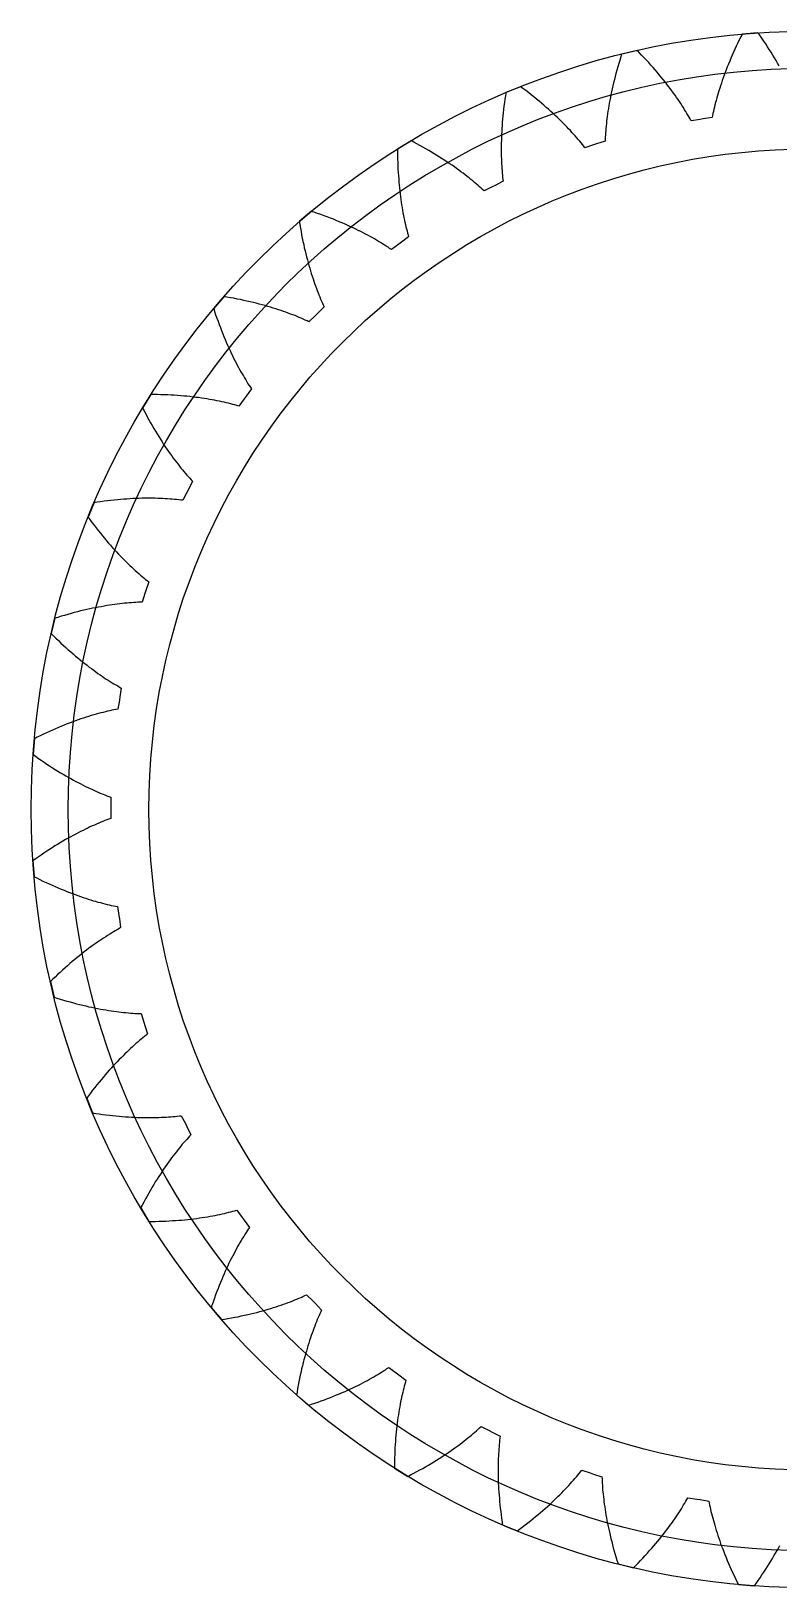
# Model space of a CAD drawing. Extents: x -5.2 to 5.2, y -5.2 to 5.2.
# Drawn here: x -5.25 to -0.21, y -5.25 to 5.25 of the extents above; entities that cross this region are included whole.
import ezdxf

# ---------------------------------------------------------------- set-up
doc = ezdxf.new("R2010")
doc.units = 0
doc.header["$MEASUREMENT"] = 0
doc.layers.add('gear', color=7, linetype='CONTINUOUS')
doc.layers.add('gear_guides', color=5, linetype='CONTINUOUS')

msp = doc.modelspace()

# ---------------------------------------------------------------- linework, layer by layer
at = {"layer": 'gear'}
msp.add_lwpolyline([(-0.203, 5.017), (-0.214, 5.035), (-0.224, 5.053), (-0.235, 5.071), (-0.246, 5.089), (-0.258, 5.108), (-0.27, 5.126), (-0.282, 5.145), (-0.294, 5.164), (-0.307, 5.183), (-0.321, 5.203), (-0.334, 5.222), (-0.341, 5.232), (-0.345, 5.237), (-0.346, 5.238), (-0.346, 5.239), (-0.346, 5.239), (-0.453, 5.23), (-0.453, 5.23), (-0.453, 5.23), (-0.454, 5.228), (-0.456, 5.223), (-0.462, 5.212), (-0.472, 5.191), (-0.483, 5.17), (-0.493, 5.149), (-0.502, 5.128), (-0.511, 5.108), (-0.52, 5.088), (-0.529, 5.068), (-0.537, 5.048), (-0.545, 5.028), (-0.553, 5.009), (-0.56, 4.99), (-0.567, 4.971), (-0.574, 4.953), (-0.581, 4.935), (-0.587, 4.917), (-0.593, 4.899), (-0.599, 4.882), (-0.604, 4.865), (-0.61, 4.848), (-0.615, 4.831), (-0.619, 4.815), (-0.624, 4.799), (-0.628, 4.783), (-0.632, 4.768), (-0.636, 4.752), (-0.64, 4.738), (-0.643, 4.723), (-0.647, 4.709), (-0.65, 4.695), (-0.653, 4.681), (-0.655, 4.668), (-0.715, 4.658), (-0.737, 4.654), (-0.797, 4.646), (-0.804, 4.658), (-0.811, 4.67), (-0.818, 4.682), (-0.825, 4.695), (-0.833, 4.707), (-0.841, 4.72), (-0.849, 4.734), (-0.858, 4.747), (-0.867, 4.761), (-0.876, 4.775), (-0.885, 4.789), (-0.895, 4.803), (-0.905, 4.818), (-0.916, 4.832), (-0.927, 4.847), (-0.938, 4.862), (-0.949, 4.877), (-0.961, 4.893), (-0.973, 4.908), (-0.986, 4.924), (-0.999, 4.94), (-1.012, 4.956), (-1.025, 4.972), (-1.039, 4.988), (-1.054, 5.004), (-1.068, 5.021), (-1.083, 5.038), (-1.099, 5.054), (-1.114, 5.071), (-1.131, 5.088), (-1.147, 5.105), (-1.155, 5.114), (-1.16, 5.118), (-1.161, 5.119), (-1.161, 5.12), (-1.161, 5.12), (-1.265, 5.095), (-1.265, 5.095), (-1.266, 5.094), (-1.266, 5.093), (-1.268, 5.087), (-1.272, 5.076), (-1.279, 5.053), (-1.285, 5.031), (-1.292, 5.009), (-1.298, 4.987), (-1.304, 4.965), (-1.31, 4.944), (-1.315, 4.923), (-1.32, 4.902), (-1.325, 4.881), (-1.33, 4.861), (-1.334, 4.841), (-1.338, 4.822), (-1.342, 4.802), (-1.346, 4.783), (-1.349, 4.764), (-1.352, 4.746), (-1.355, 4.728), (-1.358, 4.71), (-1.361, 4.693), (-1.363, 4.675), (-1.365, 4.659), (-1.367, 4.642), (-1.369, 4.626), (-1.37, 4.61), (-1.372, 4.594), (-1.373, 4.579), (-1.374, 4.564), (-1.375, 4.55), (-1.376, 4.535), (-1.377, 4.521), (-1.377, 4.508), (-1.435, 4.489), (-1.456, 4.482), (-1.514, 4.464), (-1.522, 4.474), (-1.531, 4.485), (-1.54, 4.496), (-1.549, 4.508), (-1.559, 4.519), (-1.569, 4.531), (-1.579, 4.543), (-1.59, 4.555), (-1.601, 4.567), (-1.612, 4.579), (-1.624, 4.591), (-1.636, 4.604), (-1.648, 4.617), (-1.661, 4.63), (-1.674, 4.642), (-1.687, 4.656), (-1.701, 4.669), (-1.715, 4.682), (-1.729, 4.696), (-1.744, 4.709), (-1.759, 4.723), (-1.775, 4.736), (-1.79, 4.75), (-1.807, 4.764), (-1.823, 4.778), (-1.84, 4.792), (-1.858, 4.806), (-1.876, 4.82), (-1.894, 4.835), (-1.913, 4.849), (-1.932, 4.863), (-1.941, 4.87), (-1.946, 4.874), (-1.947, 4.875), (-1.948, 4.875), (-1.948, 4.875), (-2.047, 4.835), (-2.047, 4.835), (-2.047, 4.834), (-2.047, 4.832), (-2.048, 4.826), (-2.05, 4.814), (-2.053, 4.791), (-2.057, 4.768), (-2.06, 4.745), (-2.062, 4.722), (-2.065, 4.7), (-2.067, 4.678), (-2.069, 4.656), (-2.071, 4.635), (-2.072, 4.614), (-2.074, 4.593), (-2.075, 4.573), (-2.076, 4.553), (-2.077, 4.533), (-2.077, 4.514), (-2.078, 4.495), (-2.078, 4.476), (-2.078, 4.458), (-2.078, 4.44), (-2.078, 4.422), (-2.078, 4.405), (-2.077, 4.388), (-2.076, 4.371), (-2.076, 4.355), (-2.075, 4.339), (-2.074, 4.323), (-2.073, 4.308), (-2.071, 4.293), (-2.07, 4.278), (-2.069, 4.264), (-2.067, 4.25), (-2.066, 4.237), (-2.119, 4.209), (-2.139, 4.199), (-2.194, 4.172), (-2.204, 4.181), (-2.214, 4.191), (-2.225, 4.2), (-2.236, 4.21), (-2.247, 4.22), (-2.258, 4.23), (-2.27, 4.24), (-2.283, 4.25), (-2.295, 4.26), (-2.309, 4.27), (-2.322, 4.281), (-2.336, 4.291), (-2.35, 4.302), (-2.364, 4.313), (-2.379, 4.324), (-2.394, 4.334), (-2.41, 4.345), (-2.426, 4.356), (-2.442, 4.367), (-2.459, 4.378), (-2.476, 4.389), (-2.494, 4.4), (-2.512, 4.412), (-2.53, 4.423), (-2.548, 4.434), (-2.567, 4.445), (-2.587, 4.456), (-2.607, 4.468), (-2.627, 4.479), (-2.648, 4.49), (-2.669, 4.501), (-2.679, 4.507), (-2.685, 4.509), (-2.686, 4.51), (-2.687, 4.51), (-2.687, 4.51), (-2.778, 4.455), (-2.778, 4.455), (-2.778, 4.454), (-2.778, 4.453), (-2.778, 4.446), (-2.778, 4.434), (-2.778, 4.411), (-2.777, 4.387), (-2.776, 4.364), (-2.776, 4.341), (-2.775, 4.319), (-2.773, 4.297), (-2.772, 4.275), (-2.77, 4.254), (-2.769, 4.233), (-2.767, 4.212), (-2.765, 4.192), (-2.763, 4.172), (-2.76, 4.152), (-2.758, 4.133), (-2.755, 4.114), (-2.753, 4.096), (-2.75, 4.078), (-2.747, 4.06), (-2.744, 4.043), (-2.741, 4.025), (-2.738, 4.009), (-2.735, 3.992), (-2.731, 3.976), (-2.728, 3.961), (-2.725, 3.946), (-2.721, 3.931), (-2.717, 3.916), (-2.714, 3.902), (-2.71, 3.888), (-2.707, 3.875), (-2.703, 3.862), (-2.752, 3.826), (-2.77, 3.812), (-2.819, 3.777), (-2.831, 3.785), (-2.842, 3.793), (-2.854, 3.8), (-2.867, 3.808), (-2.879, 3.816), (-2.892, 3.824), (-2.906, 3.832), (-2.919, 3.84), (-2.934, 3.849), (-2.948, 3.857), (-2.963, 3.865), (-2.978, 3.873), (-2.994, 3.881), (-3.01, 3.89), (-3.026, 3.898), (-3.043, 3.906), (-3.06, 3.915), (-3.078, 3.923), (-3.095, 3.931), (-3.114, 3.94), (-3.132, 3.948), (-3.151, 3.956), (-3.171, 3.964), (-3.191, 3.973), (-3.211, 3.981), (-3.231, 3.989), (-3.252, 3.997), (-3.274, 4.005), (-3.295, 4.013), (-3.317, 4.02), (-3.34, 4.028), (-3.351, 4.032), (-3.357, 4.034), (-3.358, 4.034), (-3.359, 4.035), (-3.359, 4.035), (-3.441, 3.965), (-3.441, 3.965), (-3.44, 3.965), (-3.44, 3.963), (-3.439, 3.957), (-3.437, 3.945), (-3.433, 3.922), (-3.429, 3.899), (-3.425, 3.876), (-3.421, 3.854), (-3.416, 3.832), (-3.411, 3.81), (-3.407, 3.789), (-3.402, 3.768), (-3.397, 3.748), (-3.392, 3.728), (-3.386, 3.708), (-3.381, 3.689), (-3.376, 3.67), (-3.37, 3.651), (-3.365, 3.633), (-3.36, 3.615), (-3.354, 3.597), (-3.348, 3.58), (-3.343, 3.563), (-3.337, 3.547), (-3.331, 3.531), (-3.325, 3.515), (-3.32, 3.5), (-3.314, 3.485), (-3.308, 3.471), (-3.302, 3.457), (-3.297, 3.443), (-3.291, 3.429), (-3.285, 3.416), (-3.279, 3.404), (-3.274, 3.391), (-3.316, 3.348), (-3.332, 3.332), (-3.376, 3.29), (-3.388, 3.296), (-3.401, 3.301), (-3.414, 3.307), (-3.427, 3.313), (-3.441, 3.319), (-3.455, 3.325), (-3.469, 3.331), (-3.484, 3.336), (-3.5, 3.342), (-3.515, 3.348), (-3.531, 3.354), (-3.547, 3.36), (-3.564, 3.365), (-3.581, 3.371), (-3.599, 3.377), (-3.617, 3.382), (-3.635, 3.388), (-3.653, 3.393), (-3.672, 3.399), (-3.692, 3.404), (-3.711, 3.409), (-3.731, 3.415), (-3.752, 3.42), (-3.773, 3.425), (-3.794, 3.429), (-3.815, 3.434), (-3.837, 3.439), (-3.86, 3.443), (-3.882, 3.448), (-3.905, 3.452), (-3.929, 3.456), (-3.941, 3.458), (-3.947, 3.459), (-3.948, 3.459), (-3.949, 3.459), (-3.949, 3.459), (-4.019, 3.378), (-4.019, 3.378), (-4.018, 3.378), (-4.018, 3.376), (-4.016, 3.37), (-4.012, 3.359), (-4.005, 3.336), (-3.997, 3.314), (-3.989, 3.293), (-3.981, 3.271), (-3.973, 3.25), (-3.965, 3.23), (-3.957, 3.209), (-3.949, 3.19), (-3.941, 3.17), (-3.933, 3.151), (-3.925, 3.132), (-3.917, 3.114), (-3.908, 3.096), (-3.9, 3.079), (-3.892, 3.062), (-3.884, 3.045), (-3.875, 3.028), (-3.867, 3.012), (-3.859, 2.997), (-3.851, 2.981), (-3.843, 2.967), (-3.834, 2.952), (-3.826, 2.938), (-3.818, 2.924), (-3.81, 2.911), (-3.802, 2.897), (-3.795, 2.885), (-3.787, 2.872), (-3.779, 2.86), (-3.771, 2.849), (-3.764, 2.837), (-3.799, 2.788), (-3.812, 2.77), (-3.849, 2.721), (-3.862, 2.725), (-3.875, 2.729), (-3.889, 2.732), (-3.903, 2.736), (-3.918, 2.74), (-3.933, 2.743), (-3.948, 2.747), (-3.963, 2.75), (-3.979, 2.754), (-3.996, 2.757), (-4.012, 2.76), (-4.029, 2.763), (-4.047, 2.766), (-4.065, 2.769), (-4.083, 2.772), (-4.101, 2.775), (-4.12, 2.778), (-4.139, 2.78), (-4.159, 2.782), (-4.179, 2.785), (-4.199, 2.787), (-4.22, 2.789), (-4.241, 2.791), (-4.262, 2.792), (-4.284, 2.794), (-4.306, 2.795), (-4.328, 2.796), (-4.351, 2.797), (-4.374, 2.798), (-4.397, 2.799), (-4.421, 2.799), (-4.433, 2.799), (-4.439, 2.799), (-4.441, 2.799), (-4.441, 2.799), (-4.442, 2.799), (-4.498, 2.708), (-4.498, 2.708), (-4.497, 2.707), (-4.497, 2.706), (-4.494, 2.701), (-4.488, 2.69), (-4.477, 2.669), (-4.466, 2.648), (-4.455, 2.628), (-4.444, 2.608), (-4.433, 2.589), (-4.422, 2.57), (-4.411, 2.551), (-4.4, 2.533), (-4.389, 2.515), (-4.378, 2.497), (-4.367, 2.48), (-4.356, 2.463), (-4.345, 2.447), (-4.334, 2.431), (-4.323, 2.415), (-4.312, 2.4), (-4.301, 2.385), (-4.291, 2.37), (-4.28, 2.356), (-4.27, 2.342), (-4.259, 2.329), (-4.249, 2.316), (-4.239, 2.303), (-4.229, 2.291), (-4.219, 2.279), (-4.209, 2.267), (-4.199, 2.256), (-4.19, 2.245), (-4.18, 2.234), (-4.171, 2.224), (-4.161, 2.214), (-4.189, 2.159), (-4.199, 2.139), (-4.227, 2.086), (-4.24, 2.087), (-4.254, 2.089), (-4.269, 2.09), (-4.283, 2.092), (-4.298, 2.093), (-4.313, 2.094), (-4.329, 2.095), (-4.345, 2.096), (-4.361, 2.097), (-4.378, 2.098), (-4.395, 2.098), (-4.412, 2.099), (-4.43, 2.099), (-4.448, 2.099), (-4.466, 2.099), (-4.485, 2.099), (-4.504, 2.099), (-4.523, 2.098), (-4.543, 2.098), (-4.563, 2.097), (-4.583, 2.096), (-4.604, 2.094), (-4.625, 2.093), (-4.646, 2.091), (-4.668, 2.089), (-4.69, 2.087), (-4.712, 2.085), (-4.735, 2.082), (-4.758, 2.079), (-4.781, 2.076), (-4.805, 2.073), (-4.816, 2.071), (-4.822, 2.07), (-4.824, 2.07), (-4.825, 2.07), (-4.825, 2.07), (-4.866, 1.971), (-4.866, 1.971), (-4.865, 1.971), (-4.865, 1.969), (-4.861, 1.964), (-4.854, 1.955), (-4.84, 1.936), (-4.825, 1.917), (-4.811, 1.899), (-4.797, 1.881), (-4.783, 1.863), (-4.769, 1.846), (-4.755, 1.829), (-4.742, 1.813), (-4.728, 1.797), (-4.714, 1.782), (-4.701, 1.766), (-4.687, 1.751), (-4.674, 1.737), (-4.661, 1.723), (-4.647, 1.709), (-4.634, 1.696), (-4.622, 1.683), (-4.609, 1.67), (-4.596, 1.658), (-4.584, 1.646), (-4.571, 1.634), (-4.559, 1.623), (-4.547, 1.612), (-4.535, 1.601), (-4.523, 1.591), (-4.512, 1.581), (-4.5, 1.571), (-4.489, 1.562), (-4.478, 1.552), (-4.467, 1.544), (-4.456, 1.535), (-4.475, 1.478), (-4.482, 1.456), (-4.501, 1.399), (-4.515, 1.398), (-4.529, 1.398), (-4.543, 1.397), (-4.558, 1.396), (-4.573, 1.395), (-4.588, 1.394), (-4.603, 1.392), (-4.619, 1.391), (-4.635, 1.389), (-4.652, 1.387), (-4.669, 1.385), (-4.686, 1.383), (-4.704, 1.38), (-4.721, 1.378), (-4.74, 1.375), (-4.758, 1.372), (-4.777, 1.368), (-4.796, 1.365), (-4.815, 1.361), (-4.835, 1.357), (-4.855, 1.353), (-4.875, 1.348), (-4.895, 1.344), (-4.916, 1.339), (-4.937, 1.333), (-4.959, 1.328), (-4.98, 1.322), (-5.002, 1.316), (-5.025, 1.309), (-5.047, 1.303), (-5.07, 1.296), (-5.081, 1.292), (-5.087, 1.29), (-5.088, 1.29), (-5.089, 1.29), (-5.089, 1.29), (-5.114, 1.186), (-5.114, 1.186), (-5.114, 1.185), (-5.113, 1.184), (-5.108, 1.18), (-5.1, 1.171), (-5.083, 1.155), (-5.066, 1.139), (-5.049, 1.123), (-5.032, 1.107), (-5.016, 1.092), (-4.999, 1.077), (-4.983, 1.063), (-4.967, 1.049), (-4.951, 1.035), (-4.935, 1.022), (-4.919, 1.009), (-4.904, 0.997), (-4.888, 0.984), (-4.873, 0.973), (-4.858, 0.961), (-4.843, 0.95), (-4.828, 0.939), (-4.813, 0.928), (-4.799, 0.918), (-4.785, 0.908), (-4.771, 0.899), (-4.757, 0.889), (-4.743, 0.88), (-4.73, 0.872), (-4.716, 0.863), (-4.703, 0.855), (-4.691, 0.848), (-4.678, 0.84), (-4.666, 0.833), (-4.654, 0.826), (-4.642, 0.819), (-4.651, 0.759), (-4.654, 0.737), (-4.665, 0.677), (-4.678, 0.675), (-4.692, 0.672), (-4.706, 0.669), (-4.72, 0.666), (-4.734, 0.663), (-4.749, 0.659), (-4.764, 0.655), (-4.78, 0.651), (-4.796, 0.647), (-4.812, 0.642), (-4.828, 0.638), (-4.845, 0.633), (-4.862, 0.628), (-4.879, 0.622), (-4.896, 0.617), (-4.914, 0.611), (-4.932, 0.604), (-4.95, 0.598), (-4.969, 0.591), (-4.987, 0.584), (-5.007, 0.577), (-5.026, 0.569), (-5.045, 0.561), (-5.065, 0.553), (-5.085, 0.544), (-5.105, 0.536), (-5.126, 0.527), (-5.147, 0.517), (-5.167, 0.507), (-5.189, 0.497), (-5.21, 0.487), (-5.221, 0.481), (-5.226, 0.479), (-5.228, 0.478), (-5.228, 0.478), (-5.228, 0.478), (-5.237, 0.371), (-5.237, 0.371), (-5.236, 0.371), (-5.235, 0.37), (-5.23, 0.366), (-5.22, 0.359), (-5.201, 0.345), (-5.182, 0.332), (-5.163, 0.319), (-5.144, 0.306), (-5.125, 0.294), (-5.106, 0.282), (-5.088, 0.27), (-5.07, 0.259), (-5.052, 0.248), (-5.034, 0.238), (-5.016, 0.227), (-4.999, 0.217), (-4.982, 0.208), (-4.965, 0.198), (-4.948, 0.189), (-4.932, 0.181), (-4.915, 0.172), (-4.899, 0.164), (-4.883, 0.156), (-4.868, 0.149), (-4.852, 0.141), (-4.837, 0.134), (-4.822, 0.128), (-4.808, 0.121), (-4.793, 0.115), (-4.779, 0.109), (-4.765, 0.103), (-4.752, 0.098), (-4.739, 0.093), (-4.726, 0.088), (-4.713, 0.083), (-4.712, 0.022), (-4.713, 0), (-4.713, -0.061), (-4.726, -0.065), (-4.739, -0.07), (-4.752, -0.075), (-4.766, -0.081), (-4.78, -0.086), (-4.794, -0.092), (-4.808, -0.098), (-4.823, -0.105), (-4.838, -0.111), (-4.853, -0.118), (-4.868, -0.125), (-4.884, -0.133), (-4.9, -0.141), (-4.916, -0.149), (-4.932, -0.157), (-4.949, -0.166), (-4.966, -0.175), (-4.983, -0.184), (-5, -0.193), (-5.017, -0.203), (-5.035, -0.214), (-5.053, -0.224), (-5.071, -0.235), (-5.089, -0.246), (-5.108, -0.258), (-5.126, -0.27), (-5.145, -0.282), (-5.164, -0.294), (-5.183, -0.307), (-5.203, -0.321), (-5.222, -0.334), (-5.232, -0.341), (-5.237, -0.345), (-5.238, -0.346), (-5.239, -0.346), (-5.239, -0.346), (-5.23, -0.453), (-5.23, -0.453), (-5.23, -0.453), (-5.228, -0.454), (-5.223, -0.456), (-5.212, -0.462), (-5.191, -0.472), (-5.17, -0.483), (-5.149, -0.493), (-5.128, -0.502), (-5.108, -0.511), (-5.088, -0.52), (-5.068, -0.529), (-5.048, -0.537), (-5.028, -0.545), (-5.009, -0.553), (-4.99, -0.56), (-4.971, -0.567), (-4.953, -0.574), (-4.935, -0.581), (-4.917, -0.587), (-4.899, -0.593), (-4.882, -0.599), (-4.865, -0.604), (-4.848, -0.61), (-4.831, -0.615), (-4.815, -0.619), (-4.799, -0.624), (-4.783, -0.628), (-4.768, -0.632), (-4.752, -0.636), (-4.738, -0.64), (-4.723, -0.643), (-4.709, -0.647), (-4.695, -0.65), (-4.681, -0.653), (-4.668, -0.655), (-4.658, -0.715), (-4.654, -0.737), (-4.646, -0.797), (-4.658, -0.804), (-4.67, -0.811), (-4.682, -0.818), (-4.695, -0.825), (-4.707, -0.833), (-4.72, -0.841), (-4.734, -0.849), (-4.747, -0.858), (-4.761, -0.867), (-4.775, -0.876), (-4.789, -0.885), (-4.803, -0.895), (-4.818, -0.905), (-4.832, -0.916), (-4.847, -0.927), (-4.862, -0.938), (-4.877, -0.949), (-4.893, -0.961), (-4.908, -0.973), (-4.924, -0.986), (-4.94, -0.999), (-4.956, -1.012), (-4.972, -1.025), (-4.988, -1.039), (-5.004, -1.054), (-5.021, -1.068), (-5.038, -1.083), (-5.054, -1.099), (-5.071, -1.114), (-5.088, -1.131), (-5.105, -1.147), (-5.114, -1.155), (-5.118, -1.16), (-5.119, -1.161), (-5.12, -1.161), (-5.12, -1.161), (-5.095, -1.265), (-5.095, -1.265), (-5.094, -1.266), (-5.093, -1.266), (-5.087, -1.268), (-5.076, -1.272), (-5.053, -1.279), (-5.031, -1.285), (-5.009, -1.292), (-4.987, -1.298), (-4.965, -1.304), (-4.944, -1.31), (-4.923, -1.315), (-4.902, -1.32), (-4.881, -1.325), (-4.861, -1.33), (-4.841, -1.334), (-4.822, -1.338), (-4.802, -1.342), (-4.783, -1.346), (-4.764, -1.349), (-4.746, -1.352), (-4.728, -1.355), (-4.71, -1.358), (-4.693, -1.361), (-4.675, -1.363), (-4.659, -1.365), (-4.642, -1.367), (-4.626, -1.369), (-4.61, -1.37), (-4.594, -1.372), (-4.579, -1.373), (-4.564, -1.374), (-4.55, -1.375), (-4.535, -1.376), (-4.521, -1.377), (-4.508, -1.377), (-4.489, -1.435), (-4.482, -1.456), (-4.464, -1.514), (-4.474, -1.522), (-4.485, -1.531), (-4.496, -1.54), (-4.508, -1.549), (-4.519, -1.559), (-4.531, -1.569), (-4.543, -1.579), (-4.555, -1.59), (-4.567, -1.601), (-4.579, -1.612), (-4.591, -1.624), (-4.604, -1.636), (-4.617, -1.648), (-4.63, -1.661), (-4.642, -1.674), (-4.656, -1.687), (-4.669, -1.701), (-4.682, -1.715), (-4.696, -1.729), (-4.709, -1.744), (-4.723, -1.759), (-4.736, -1.775), (-4.75, -1.79), (-4.764, -1.807), (-4.778, -1.823), (-4.792, -1.84), (-4.806, -1.858), (-4.82, -1.876), (-4.835, -1.894), (-4.849, -1.913), (-4.863, -1.932), (-4.87, -1.941), (-4.874, -1.946), (-4.875, -1.947), (-4.875, -1.948), (-4.875, -1.948), (-4.835, -2.047), (-4.835, -2.047), (-4.834, -2.047), (-4.832, -2.047), (-4.826, -2.048), (-4.814, -2.05), (-4.791, -2.053), (-4.768, -2.057), (-4.745, -2.06), (-4.722, -2.062), (-4.7, -2.065), (-4.678, -2.067), (-4.656, -2.069), (-4.635, -2.071), (-4.614, -2.072), (-4.593, -2.074), (-4.573, -2.075), (-4.553, -2.076), (-4.533, -2.077), (-4.514, -2.077), (-4.495, -2.078), (-4.476, -2.078), (-4.458, -2.078), (-4.44, -2.078), (-4.422, -2.078), (-4.405, -2.078), (-4.388, -2.077), (-4.371, -2.076), (-4.355, -2.076), (-4.339, -2.075), (-4.323, -2.074), (-4.308, -2.073), (-4.293, -2.071), (-4.278, -2.07), (-4.264, -2.069), (-4.25, -2.067), (-4.237, -2.066), (-4.209, -2.119), (-4.199, -2.139), (-4.172, -2.194), (-4.181, -2.204), (-4.191, -2.214), (-4.2, -2.225), (-4.21, -2.236), (-4.22, -2.247), (-4.23, -2.258), (-4.24, -2.27), (-4.25, -2.283), (-4.26, -2.295), (-4.27, -2.309), (-4.281, -2.322), (-4.291, -2.336), (-4.302, -2.35), (-4.313, -2.364), (-4.324, -2.379), (-4.334, -2.394), (-4.345, -2.41), (-4.356, -2.426), (-4.367, -2.442), (-4.378, -2.459), (-4.389, -2.476), (-4.4, -2.494), (-4.412, -2.512), (-4.423, -2.53), (-4.434, -2.548), (-4.445, -2.567), (-4.456, -2.587), (-4.468, -2.607), (-4.479, -2.627), (-4.49, -2.648), (-4.501, -2.669), (-4.507, -2.679), (-4.509, -2.685), (-4.51, -2.686), (-4.51, -2.687), (-4.51, -2.687), (-4.455, -2.778), (-4.455, -2.778), (-4.454, -2.778), (-4.453, -2.778), (-4.446, -2.778), (-4.434, -2.778), (-4.411, -2.778), (-4.387, -2.777), (-4.364, -2.776), (-4.341, -2.776), (-4.319, -2.775), (-4.297, -2.773), (-4.275, -2.772), (-4.254, -2.77), (-4.233, -2.769), (-4.212, -2.767), (-4.192, -2.765), (-4.172, -2.763), (-4.152, -2.76), (-4.133, -2.758), (-4.114, -2.755), (-4.096, -2.753), (-4.078, -2.75), (-4.06, -2.747), (-4.043, -2.744), (-4.025, -2.741), (-4.009, -2.738), (-3.992, -2.735), (-3.976, -2.731), (-3.961, -2.728), (-3.946, -2.725), (-3.931, -2.721), (-3.916, -2.717), (-3.902, -2.714), (-3.888, -2.71), (-3.875, -2.707), (-3.862, -2.703), (-3.826, -2.752), (-3.812, -2.77), (-3.777, -2.819), (-3.785, -2.831), (-3.793, -2.842), (-3.8, -2.854), (-3.808, -2.867), (-3.816, -2.879), (-3.824, -2.892), (-3.832, -2.906), (-3.84, -2.919), (-3.849, -2.934), (-3.857, -2.948), (-3.865, -2.963), (-3.873, -2.978), (-3.881, -2.994), (-3.89, -3.01), (-3.898, -3.026), (-3.906, -3.043), (-3.915, -3.06), (-3.923, -3.078), (-3.931, -3.095), (-3.94, -3.114), (-3.948, -3.132), (-3.956, -3.151), (-3.964, -3.171), (-3.973, -3.191), (-3.981, -3.211), (-3.989, -3.231), (-3.997, -3.252), (-4.005, -3.274), (-4.013, -3.295), (-4.02, -3.317), (-4.028, -3.34), (-4.032, -3.351), (-4.034, -3.357), (-4.034, -3.358), (-4.035, -3.359), (-4.035, -3.359), (-3.965, -3.441), (-3.965, -3.441), (-3.965, -3.44), (-3.963, -3.44), (-3.957, -3.439), (-3.945, -3.437), (-3.922, -3.433), (-3.899, -3.429), (-3.876, -3.425), (-3.854, -3.421), (-3.832, -3.416), (-3.81, -3.411), (-3.789, -3.407), (-3.768, -3.402), (-3.748, -3.397), (-3.728, -3.392), (-3.708, -3.386), (-3.689, -3.381), (-3.67, -3.376), (-3.651, -3.37), (-3.633, -3.365), (-3.615, -3.36), (-3.597, -3.354), (-3.58, -3.348), (-3.563, -3.343), (-3.547, -3.337), (-3.531, -3.331), (-3.515, -3.325), (-3.5, -3.32), (-3.485, -3.314), (-3.471, -3.308), (-3.457, -3.302), (-3.443, -3.297), (-3.429, -3.291), (-3.416, -3.285), (-3.404, -3.279), (-3.391, -3.274), (-3.348, -3.316), (-3.332, -3.332), (-3.29, -3.376), (-3.296, -3.388), (-3.301, -3.401), (-3.307, -3.414), (-3.313, -3.427), (-3.319, -3.441), (-3.325, -3.455), (-3.331, -3.469), (-3.336, -3.484), (-3.342, -3.5), (-3.348, -3.515), (-3.354, -3.531), (-3.36, -3.547), (-3.365, -3.564), (-3.371, -3.581), (-3.377, -3.599), (-3.382, -3.617), (-3.388, -3.635), (-3.393, -3.653), (-3.399, -3.672), (-3.404, -3.692), (-3.409, -3.711), (-3.415, -3.731), (-3.42, -3.752), (-3.425, -3.773), (-3.429, -3.794), (-3.434, -3.815), (-3.439, -3.837), (-3.443, -3.86), (-3.448, -3.882), (-3.452, -3.905), (-3.456, -3.929), (-3.458, -3.941), (-3.459, -3.947), (-3.459, -3.948), (-3.459, -3.949), (-3.459, -3.949), (-3.378, -4.019), (-3.378, -4.019), (-3.378, -4.018), (-3.376, -4.018), (-3.37, -4.016), (-3.359, -4.012), (-3.336, -4.005), (-3.314, -3.997), (-3.293, -3.989), (-3.271, -3.981), (-3.25, -3.973), (-3.23, -3.965), (-3.209, -3.957), (-3.19, -3.949), (-3.17, -3.941), (-3.151, -3.933), (-3.132, -3.925), (-3.114, -3.917), (-3.096, -3.908), (-3.079, -3.9), (-3.062, -3.892), (-3.045, -3.884), (-3.028, -3.875), (-3.012, -3.867), (-2.997, -3.859), (-2.981, -3.851), (-2.967, -3.843), (-2.952, -3.834), (-2.938, -3.826), (-2.924, -3.818), (-2.911, -3.81), (-2.897, -3.802), (-2.885, -3.795), (-2.872, -3.787), (-2.86, -3.779), (-2.849, -3.771), (-2.837, -3.764), (-2.788, -3.799), (-2.77, -3.812), (-2.721, -3.849), (-2.725, -3.862), (-2.729, -3.875), (-2.732, -3.889), (-2.736, -3.903), (-2.74, -3.918), (-2.743, -3.933), (-2.747, -3.948), (-2.75, -3.963), (-2.754, -3.979), (-2.757, -3.996), (-2.76, -4.012), (-2.763, -4.029), (-2.766, -4.047), (-2.769, -4.065), (-2.772, -4.083), (-2.775, -4.101), (-2.778, -4.12), (-2.78, -4.139), (-2.782, -4.159), (-2.785, -4.179), (-2.787, -4.199), (-2.789, -4.22), (-2.791, -4.241), (-2.792, -4.262), (-2.794, -4.284), (-2.795, -4.306), (-2.796, -4.328), (-2.797, -4.351), (-2.798, -4.374), (-2.799, -4.397), (-2.799, -4.421), (-2.799, -4.433), (-2.799, -4.439), (-2.799, -4.441), (-2.799, -4.441), (-2.799, -4.442), (-2.708, -4.498), (-2.708, -4.498), (-2.707, -4.497), (-2.706, -4.497), (-2.701, -4.494), (-2.69, -4.488), (-2.669, -4.477), (-2.648, -4.466), (-2.628, -4.455), (-2.608, -4.444), (-2.589, -4.433), (-2.57, -4.422), (-2.551, -4.411), (-2.533, -4.4), (-2.515, -4.389), (-2.497, -4.378), (-2.48, -4.367), (-2.463, -4.356), (-2.447, -4.345), (-2.431, -4.334), (-2.415, -4.323), (-2.4, -4.312), (-2.385, -4.301), (-2.37, -4.291), (-2.356, -4.28), (-2.342, -4.27), (-2.329, -4.259), (-2.316, -4.249), (-2.303, -4.239), (-2.291, -4.229), (-2.279, -4.219), (-2.267, -4.209), (-2.256, -4.199), (-2.245, -4.19), (-2.234, -4.18), (-2.224, -4.171), (-2.214, -4.161), (-2.159, -4.189), (-2.139, -4.199), (-2.086, -4.227), (-2.087, -4.24), (-2.089, -4.254), (-2.09, -4.269), (-2.092, -4.283), (-2.093, -4.298), (-2.094, -4.313), (-2.095, -4.329), (-2.096, -4.345), (-2.097, -4.361), (-2.098, -4.378), (-2.098, -4.395), (-2.099, -4.412), (-2.099, -4.43), (-2.099, -4.448), (-2.099, -4.466), (-2.099, -4.485), (-2.099, -4.504), (-2.098, -4.523), (-2.098, -4.543), (-2.097, -4.563), (-2.096, -4.583), (-2.094, -4.604), (-2.093, -4.625), (-2.091, -4.646), (-2.089, -4.668), (-2.087, -4.69), (-2.085, -4.712), (-2.082, -4.735), (-2.079, -4.758), (-2.076, -4.781), (-2.073, -4.805), (-2.071, -4.816), (-2.07, -4.822), (-2.07, -4.824), (-2.07, -4.825), (-2.07, -4.825), (-1.971, -4.866), (-1.971, -4.866), (-1.971, -4.865), (-1.969, -4.865), (-1.964, -4.861), (-1.955, -4.854), (-1.936, -4.84), (-1.917, -4.825), (-1.899, -4.811), (-1.881, -4.797), (-1.863, -4.783), (-1.846, -4.769), (-1.829, -4.755), (-1.813, -4.742), (-1.797, -4.728), (-1.782, -4.714), (-1.766, -4.701), (-1.751, -4.687), (-1.737, -4.674), (-1.723, -4.661), (-1.709, -4.647), (-1.696, -4.634), (-1.683, -4.622), (-1.67, -4.609), (-1.658, -4.596), (-1.646, -4.584), (-1.634, -4.571), (-1.623, -4.559), (-1.612, -4.547), (-1.601, -4.535), (-1.591, -4.523), (-1.581, -4.512), (-1.571, -4.5), (-1.562, -4.489), (-1.552, -4.478), (-1.544, -4.467), (-1.535, -4.456), (-1.478, -4.475), (-1.456, -4.482), (-1.399, -4.501), (-1.398, -4.515), (-1.398, -4.529), (-1.397, -4.543), (-1.396, -4.558), (-1.395, -4.573), (-1.394, -4.588), (-1.392, -4.603), (-1.391, -4.619), (-1.389, -4.635), (-1.387, -4.652), (-1.385, -4.669), (-1.383, -4.686), (-1.38, -4.704), (-1.378, -4.721), (-1.375, -4.74), (-1.372, -4.758), (-1.368, -4.777), (-1.365, -4.796), (-1.361, -4.815), (-1.357, -4.835), (-1.353, -4.855), (-1.348, -4.875), (-1.344, -4.895), (-1.339, -4.916), (-1.333, -4.937), (-1.328, -4.959), (-1.322, -4.98), (-1.316, -5.002), (-1.309, -5.025), (-1.303, -5.047), (-1.296, -5.07), (-1.292, -5.081), (-1.29, -5.087), (-1.29, -5.088), (-1.29, -5.089), (-1.29, -5.089), (-1.186, -5.114), (-1.186, -5.114), (-1.185, -5.114), (-1.184, -5.113), (-1.18, -5.108), (-1.171, -5.1), (-1.155, -5.083), (-1.139, -5.066), (-1.123, -5.049), (-1.107, -5.032), (-1.092, -5.016), (-1.077, -4.999), (-1.063, -4.983), (-1.049, -4.967), (-1.035, -4.951), (-1.022, -4.935), (-1.009, -4.919), (-0.997, -4.904), (-0.984, -4.888), (-0.973, -4.873), (-0.961, -4.858), (-0.95, -4.843), (-0.939, -4.828), (-0.928, -4.813), (-0.918, -4.799), (-0.908, -4.785), (-0.899, -4.771), (-0.889, -4.757), (-0.88, -4.743), (-0.872, -4.73), (-0.863, -4.716), (-0.855, -4.703), (-0.848, -4.691), (-0.84, -4.678), (-0.833, -4.666), (-0.826, -4.654), (-0.819, -4.642), (-0.759, -4.651), (-0.737, -4.654), (-0.677, -4.665), (-0.675, -4.678), (-0.672, -4.692), (-0.669, -4.706), (-0.666, -4.72), (-0.663, -4.734), (-0.659, -4.749), (-0.655, -4.764), (-0.651, -4.78), (-0.647, -4.796), (-0.642, -4.812), (-0.638, -4.828), (-0.633, -4.845), (-0.628, -4.862), (-0.622, -4.879), (-0.617, -4.896), (-0.611, -4.914), (-0.604, -4.932), (-0.598, -4.95), (-0.591, -4.969), (-0.584, -4.987), (-0.577, -5.007), (-0.569, -5.026), (-0.561, -5.045), (-0.553, -5.065), (-0.544, -5.085), (-0.536, -5.105), (-0.527, -5.126), (-0.517, -5.147), (-0.507, -5.167), (-0.497, -5.189), (-0.487, -5.21), (-0.481, -5.221), (-0.479, -5.226), (-0.478, -5.228), (-0.478, -5.228), (-0.478, -5.228), (-0.371, -5.237), (-0.371, -5.237), (-0.371, -5.236), (-0.37, -5.235), (-0.366, -5.23), (-0.359, -5.22), (-0.345, -5.201), (-0.332, -5.182), (-0.319, -5.163), (-0.306, -5.144), (-0.294, -5.125), (-0.282, -5.106), (-0.27, -5.088), (-0.259, -5.07), (-0.248, -5.052), (-0.238, -5.034), (-0.227, -5.016), (-0.217, -4.999), (-0.208, -4.982), (-0.198, -4.965)], dxfattribs=at)
at = {"layer": 'gear_guides'}
for radius in [5.25, 5, 4.455]:
    msp.add_circle((0, 0), radius, dxfattribs=at)

doc.saveas('drawing.dxf')
